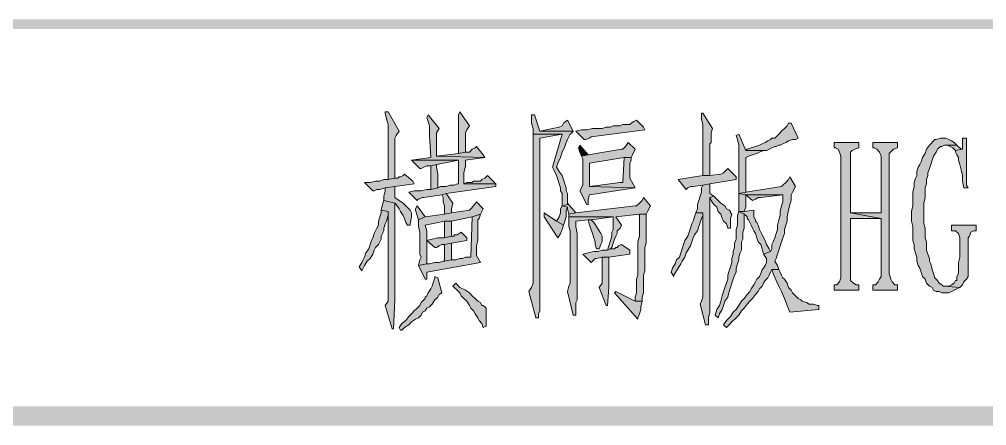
# Model space of a CAD drawing. Header units: millimetres. Extents: x 24 to 410, y 10 to 282.
# Drawn here: x 176.61 to 206.27, y 9.65 to 22.1 of the extents above; entities that cross this region are included whole.
import ezdxf

# ---------------------------------------------------------------- set-up
doc = ezdxf.new("R2010")
doc.units = ezdxf.units.MM

msp = doc.modelspace()

# ---------------------------------------------------------------- hatches: boundary and pattern name
h = msp.add_hatch(color=256)
h.dxf.hatch_style = 2
h.paths.add_polyline_path([(30.098965, 22.098), (30.098965, 21.801667), (410.082965, 22.098)])
h = msp.add_hatch(color=256)
h.dxf.hatch_style = 2
h.paths.add_polyline_path([(30.098965, 21.801667), (410.082965, 22.098), (410.082965, 21.801667)])
h = msp.add_hatch(color=256)
h.dxf.hatch_style = 2
h.paths.add_polyline_path([(187.917667, 19.261667), (187.833, 19.261667), (187.833, 19.219333), (187.875333, 19.05), (187.917667, 18.880667), (187.917667, 17.187333), (188.129333, 17.229667), (188.129333, 17.526), (188.129333, 17.610667), (188.129333, 18.457333), (188.171667, 18.542), (188.256333, 18.669)])
h = msp.add_hatch(color=256)
h.dxf.hatch_style = 2
h.paths.add_polyline_path([(189.145333, 19.177), (189.103, 19.092333), (189.145333, 18.965333), (189.187667, 18.838333), (189.187667, 18.542), (189.23, 17.864667), (188.637333, 17.78), (190.076667, 17.78), (190.076667, 17.060333), (190.034333, 17.060333), (189.949667, 17.018), (189.822667, 17.018), (189.695667, 16.975667), (189.526333, 16.975667), (189.441667, 16.933333), (189.23, 16.891), (189.103, 16.891), (188.933667, 16.848667), (188.722, 16.848667), (188.552667, 16.806333), (188.806667, 16.552333), (188.849, 16.594667), (188.976, 16.637), (189.018333, 16.637), (189.568667, 16.721667), (189.695667, 16.764), (191.219667, 16.975667), (191.219667, 17.060333), (190.246, 17.060333), (190.246, 17.399), (190.288333, 17.610667), (190.288333, 17.78), (190.881, 17.864667), (189.399333, 17.907), (189.399333, 18.626667), (189.484, 18.753667)])
h = msp.add_hatch(color=256)
h.dxf.hatch_style = 2
h.paths.add_polyline_path([(190.119, 19.261667), (190.076667, 19.177), (190.076667, 17.991667), (190.288333, 18.034), (190.288333, 18.626667), (190.330667, 18.711333), (190.415333, 18.838333)])
h = msp.add_hatch(color=256)
h.dxf.hatch_style = 2
h.paths.add_polyline_path([(192.405, 19.177), (192.320333, 19.177), (192.320333, 19.092333), (192.320333, 18.923), (192.362667, 18.753667), (192.362667, 18.584333), (193.251667, 18.584333), (192.955333, 17.568333), (192.997667, 17.483667), (193.082333, 17.314333), (193.124667, 17.187333), (193.167, 17.060333), (193.209333, 16.933333), (193.209333, 16.848667), (193.251667, 16.764), (193.251667, 16.383), (193.421, 16.425333), (193.421, 16.764), (193.378667, 16.848667), (193.378667, 16.933333), (193.336333, 17.060333), (193.294, 17.187333), (193.251667, 17.314333), (193.167, 17.441333), (193.082333, 17.568333), (193.124667, 17.695333), (193.209333, 17.864667), (193.251667, 18.034), (193.336333, 18.203333), (193.378667, 18.330333), (193.421, 18.415), (193.463333, 18.499667), (193.505667, 18.584333), (193.548, 18.626667), (193.590333, 18.669), (192.574333, 18.669)])
h = msp.add_hatch(color=256)
h.dxf.hatch_style = 2
h.paths.add_polyline_path([(193.421, 19.007667), (193.294, 18.923), (193.251667, 18.838333), (193.167, 18.796), (192.574333, 18.669), (193.590333, 18.669)])
h = msp.add_hatch(color=256)
h.dxf.hatch_style = 2
h.paths.add_polyline_path([(195.537667, 19.007667), (195.453, 18.965333), (195.368333, 18.923), (195.326, 18.880667), (195.114333, 18.880667), (195.029667, 18.838333), (194.818, 18.838333), (194.733333, 18.796), (194.606333, 18.796), (194.479333, 18.753667), (194.183, 18.753667), (194.013667, 18.711333), (193.844333, 18.711333), (193.675, 18.669), (193.929, 18.415), (193.971333, 18.415), (194.098333, 18.457333), (194.140667, 18.499667), (195.791667, 18.711333), (195.749333, 18.796)])
h = msp.add_hatch(color=256)
h.dxf.hatch_style = 2
h.paths.add_polyline_path([(197.569667, 19.219333), (197.527333, 19.219333), (197.527333, 19.05), (197.569667, 18.880667), (197.569667, 17.314333), (197.781333, 17.314333), (197.781333, 17.441333), (197.781333, 18.288), (197.823667, 18.330333), (197.823667, 18.626667), (197.866, 18.753667)])
h = msp.add_hatch(color=256)
h.dxf.hatch_style = 2
h.paths.add_polyline_path([(200.279, 18.923), (200.194333, 18.923), (200.152, 18.838333), (200.067333, 18.753667), (199.982667, 18.669), (199.898, 18.584333), (199.813333, 18.499667), (199.771, 18.457333), (199.686333, 18.457333), (199.644, 18.415), (199.559333, 18.372667), (199.474667, 18.330333), (199.39, 18.288), (199.305333, 18.245667), (199.178333, 18.203333), (199.051333, 18.161), (198.924333, 18.118667), (198.882, 18.076333), (199.517, 18.076333), (199.601667, 18.118667), (199.686333, 18.161), (199.771, 18.203333), (199.813333, 18.203333), (199.898, 18.245667), (199.940333, 18.245667), (200.025, 18.288), (200.109667, 18.330333), (200.194333, 18.372667), (200.321333, 18.415), (200.406, 18.415), (200.490667, 18.457333)])
h = msp.add_hatch(color=256)
h.dxf.hatch_style = 2
h.paths.add_polyline_path([(192.362667, 18.584333), (192.362667, 14.732), (192.362667, 14.605), (192.362667, 14.012333), (192.320333, 13.885333), (192.235667, 13.758333), (192.447333, 12.954), (192.532, 12.954), (192.532, 12.996333), (192.532, 13.081), (192.574333, 13.165667), (192.574333, 18.457333), (193.251667, 18.584333)])
h = msp.add_hatch(color=256)
h.dxf.hatch_style = 2
h.paths.add_polyline_path([(198.670333, 18.584333), (198.585667, 18.542), (198.628, 18.415), (198.670333, 18.245667), (198.670333, 16.764), (198.882, 16.806333), (198.882, 17.864667), (198.966667, 17.907), (199.093667, 17.949333), (199.220667, 17.991667), (199.305333, 18.034), (199.432333, 18.076333), (198.882, 18.076333)])
h = msp.add_hatch(color=256)
h.dxf.hatch_style = 2
h.paths.add_polyline_path([(204.935667, 18.457333), (204.851, 18.457333), (204.724, 18.415), (204.681667, 18.415), (204.639333, 18.372667), (204.554667, 18.288), (204.512333, 18.245667), (204.427667, 18.118667), (204.385333, 17.991667), (204.300667, 17.864667), (204.258333, 17.737667), (204.216, 17.653), (204.173667, 17.568333), (204.131333, 17.441333), (204.131333, 17.314333), (204.089, 17.229667), (204.046667, 17.102667), (204.046667, 16.975667), (204.004333, 16.806333), (204.004333, 16.383), (203.962, 16.213667), (203.962, 15.917333), (204.004333, 15.748), (204.004333, 15.324667), (204.046667, 15.197667), (204.046667, 15.070667), (204.089, 14.943667), (204.131333, 14.816667), (204.131333, 14.689667), (204.173667, 14.562667), (204.216, 14.478), (204.258333, 14.351), (204.300667, 14.224), (204.385333, 14.139333), (204.427667, 14.012333), (204.512333, 13.927667), (204.597, 13.885333), (204.639333, 13.800667), (204.724, 13.758333), (204.808667, 13.758333), (204.893333, 13.716), (205.105, 13.716), (205.189667, 13.758333), (205.274333, 13.800667), (205.359, 13.843), (205.443667, 13.885333), (204.978, 13.927667), (204.935667, 13.927667), (204.893333, 13.97), (204.808667, 14.012333), (204.766333, 14.097), (204.681667, 14.181667), (204.639333, 14.308667), (204.597, 14.435667), (204.554667, 14.605), (204.512333, 14.689667), (204.512333, 14.774333), (204.47, 14.901333), (204.427667, 15.028333), (204.427667, 15.282333), (204.385333, 15.409333), (204.385333, 15.705667), (204.343, 15.832667), (204.343, 16.467667), (204.385333, 16.637), (204.385333, 16.933333), (204.427667, 17.060333), (204.427667, 17.187333), (204.47, 17.314333), (204.47, 17.399), (204.512333, 17.526), (204.554667, 17.653), (204.597, 17.78), (204.639333, 17.907), (204.724, 18.034), (204.766333, 18.118667), (204.851, 18.203333), (204.893333, 18.203333), (204.978, 18.245667), (205.359, 18.245667), (205.274333, 18.330333), (205.189667, 18.372667), (205.105, 18.415), (205.020333, 18.457333)])
h = msp.add_hatch(color=256)
h.dxf.hatch_style = 2
h.paths.add_polyline_path([(205.655333, 18.457333), (205.528333, 18.457333), (205.528333, 18.372667), (205.528333, 18.118667), (205.316667, 18.076333), (205.316667, 18.034), (205.359, 17.949333), (205.401333, 17.864667), (205.401333, 17.78), (205.443667, 17.653), (205.486, 17.483667), (205.528333, 17.314333), (205.528333, 17.145), (205.570667, 16.933333), (205.697667, 16.933333), (205.655333, 17.018), (205.655333, 18.034), (205.655333, 18.203333)])
h = msp.add_hatch(color=256)
h.dxf.hatch_style = 2
h.paths.add_polyline_path([(190.627, 18.203333), (190.584667, 18.161), (190.5, 18.118667), (190.415333, 18.034), (190.288333, 18.034), (190.076667, 17.991667), (189.399333, 17.907), (190.881, 17.864667), (190.838667, 17.949333)])
h = msp.add_hatch(color=256)
h.dxf.hatch_style = 2
h.paths.add_polyline_path([(193.802, 18.245667), (193.759667, 18.161), (193.802, 18.034), (193.844333, 17.907), (194.056, 17.949333)])
h = msp.add_hatch(color=256)
h.dxf.hatch_style = 2
h.paths.add_polyline_path([(195.283667, 18.330333), (195.199, 18.203333), (195.114333, 18.118667), (195.072, 18.118667), (194.056, 17.949333), (193.844333, 17.907), (193.886667, 17.822333), (193.886667, 17.018), (193.802, 16.848667), (194.013667, 16.425333), (194.056, 16.425333), (194.056, 16.51), (194.056, 16.594667), (194.098333, 16.721667), (195.495333, 16.933333), (194.098333, 16.975667), (194.098333, 17.229667), (194.098333, 17.399), (194.098333, 17.695333), (195.156667, 17.864667), (195.368333, 17.864667), (195.410667, 17.949333), (195.495333, 18.118667)])
h = msp.add_hatch(color=256)
h.dxf.hatch_style = 2
h.paths.add_polyline_path([(202.353333, 18.330333), (201.591333, 18.330333), (201.591333, 18.161), (201.633667, 18.161), (201.718333, 18.118667), (201.760667, 18.034), (201.803, 17.907), (201.803, 14.181667), (201.760667, 14.054667), (201.676, 13.97), (201.591333, 13.97), (201.591333, 13.800667), (202.353333, 13.800667), (202.353333, 13.97), (202.268667, 13.97), (202.184, 14.012333), (202.099333, 14.097), (202.099333, 16.002), (203.030667, 16.002), (202.099333, 16.171333), (202.099333, 18.034), (202.141667, 18.076333), (202.226333, 18.118667), (202.353333, 18.161)])
h = msp.add_hatch(color=256)
h.dxf.hatch_style = 2
h.paths.add_polyline_path([(203.538667, 18.330333), (202.776667, 18.330333), (202.776667, 18.161), (202.819, 18.161), (202.903667, 18.118667), (202.988333, 18.034), (203.030667, 17.907), (203.030667, 16.171333), (202.099333, 16.171333), (203.030667, 16.002), (203.030667, 14.224), (202.988333, 14.139333), (202.946, 14.054667), (202.861333, 13.97), (202.776667, 13.97), (202.776667, 13.800667), (203.538667, 13.800667), (203.538667, 13.97), (203.454, 13.97), (203.369333, 14.054667), (203.327, 14.139333), (203.284667, 14.308667), (203.284667, 17.991667), (203.369333, 18.076333), (203.411667, 18.118667), (203.538667, 18.161)])
h = msp.add_hatch(color=256)
h.dxf.hatch_style = 2
h.paths.add_polyline_path([(205.359, 18.245667), (204.978, 18.245667), (205.062667, 18.245667), (205.147333, 18.203333), (205.232, 18.161), (205.316667, 18.076333), (205.528333, 18.118667), (205.486, 18.118667)])
h = msp.add_hatch(color=256)
h.dxf.hatch_style = 2
h.paths.add_polyline_path([(195.368333, 17.864667), (195.156667, 17.864667), (195.114333, 17.102667), (195.029667, 17.102667), (194.098333, 16.975667), (195.495333, 16.933333), (195.326, 17.229667), (195.326, 17.695333), (195.368333, 17.78)])
h = msp.add_hatch(color=256)
h.dxf.hatch_style = 2
h.paths.add_polyline_path([(188.637333, 17.78), (188.891333, 17.526), (188.933667, 17.526), (189.018333, 17.568333), (189.103, 17.610667), (189.23, 17.610667), (189.399333, 17.653), (190.076667, 17.78)])
h = msp.add_hatch(color=256)
h.dxf.hatch_style = 2
h.paths.add_polyline_path([(189.399333, 17.653), (189.23, 17.610667), (189.23, 16.891), (189.441667, 16.933333), (189.441667, 17.356667), (189.399333, 17.568333)])
h = msp.add_hatch(color=256)
h.dxf.hatch_style = 2
h.paths.add_polyline_path([(198.331667, 17.526), (198.289333, 17.483667), (198.204667, 17.399), (198.12, 17.356667), (197.781333, 17.314333), (197.569667, 17.314333), (196.807667, 17.187333), (197.061667, 16.891), (197.104, 16.933333), (197.188667, 16.975667), (197.273333, 16.975667), (197.569667, 17.018), (197.781333, 17.060333), (198.585667, 17.187333), (198.585667, 17.272)])
h = msp.add_hatch(color=256)
h.dxf.hatch_style = 2
h.paths.add_polyline_path([(188.425667, 17.356667), (188.383333, 17.314333), (188.298667, 17.272), (188.256333, 17.272), (188.214, 17.229667), (188.129333, 17.229667), (187.917667, 17.187333), (187.790667, 17.187333), (187.663667, 17.145), (187.536667, 17.145), (187.367333, 17.102667), (187.198, 17.102667), (187.452, 16.848667), (187.494333, 16.848667), (187.579, 16.891), (187.663667, 16.891), (187.833, 16.933333), (188.129333, 16.975667), (188.722, 17.060333), (188.679667, 17.145)])
h = msp.add_hatch(color=256)
h.dxf.hatch_style = 2
h.paths.add_polyline_path([(190.965667, 17.314333), (190.881, 17.229667), (190.796333, 17.187333), (190.754, 17.145), (190.542333, 17.145), (190.5, 17.102667), (190.330667, 17.102667), (190.246, 17.060333), (191.219667, 17.060333)])
h = msp.add_hatch(color=256)
h.dxf.hatch_style = 2
h.paths.add_polyline_path([(200.236667, 17.272), (200.194333, 17.187333), (200.109667, 17.102667), (200.025, 17.018), (199.982667, 16.975667), (198.882, 16.806333), (198.670333, 16.764), (198.882, 16.721667), (200.025, 16.721667), (200.025, 16.679333), (200.025, 16.51), (199.982667, 16.383), (199.940333, 16.213667), (199.940333, 16.086667), (199.898, 15.959667), (199.855667, 15.790333), (199.855667, 15.663333), (199.813333, 15.536333), (199.771, 15.409333), (199.728667, 15.282333), (199.686333, 15.197667), (199.686333, 15.070667), (199.644, 14.986), (199.432333, 14.901333), (199.517, 14.774333), (199.517, 14.732), (199.517, 14.647333), (199.474667, 14.562667), (199.432333, 14.478), (199.39, 14.435667), (199.347667, 14.308667), (199.305333, 14.224), (199.220667, 14.139333), (199.178333, 14.054667), (199.136, 13.97), (199.051333, 13.843), (199.009, 13.758333), (198.924333, 13.673667), (198.839667, 13.546667), (198.755, 13.462), (198.670333, 13.335), (198.585667, 13.208), (198.501, 13.123333), (198.416333, 12.996333), (198.289333, 12.869333), (198.204667, 12.742333), (198.289333, 12.657667), (198.374, 12.742333), (198.458667, 12.827), (198.585667, 12.954), (198.670333, 13.038667), (198.755, 13.165667), (198.839667, 13.250333), (198.924333, 13.377333), (199.009, 13.462), (199.093667, 13.546667), (199.178333, 13.673667), (199.263, 13.758333), (199.305333, 13.843), (199.39, 13.927667), (199.432333, 14.012333), (199.474667, 14.097), (199.559333, 14.181667), (199.601667, 14.266333), (199.644, 14.351), (199.686333, 14.435667), (199.898, 14.435667), (199.855667, 14.562667), (199.771, 14.689667), (199.813333, 14.774333), (199.855667, 14.901333), (199.898, 15.028333), (199.940333, 15.155333), (199.982667, 15.282333), (200.025, 15.409333), (200.067333, 15.536333), (200.067333, 15.663333), (200.109667, 15.790333), (200.152, 15.917333), (200.152, 16.044333), (200.194333, 16.256), (200.236667, 16.425333), (200.279, 16.552333), (200.279, 16.721667), (200.321333, 16.806333), (200.406, 16.975667)])
h = msp.add_hatch(color=256)
h.dxf.hatch_style = 2
h.paths.add_polyline_path([(188.129333, 16.975667), (187.833, 16.933333), (187.833, 16.848667), (187.790667, 16.679333), (187.790667, 16.552333), (188.129333, 16.467667), (188.171667, 16.425333), (188.256333, 16.298333), (188.298667, 16.213667), (188.383333, 16.086667), (188.425667, 16.002), (188.468, 15.875), (188.510333, 15.790333), (188.595, 15.790333), (188.595, 15.832667), (188.637333, 16.044333), (188.637333, 16.171333), (188.595, 16.256), (188.552667, 16.298333), (188.468, 16.383), (188.383333, 16.467667), (188.256333, 16.552333), (188.129333, 16.637), (188.129333, 16.679333), (188.129333, 16.848667)])
h = msp.add_hatch(color=256)
h.dxf.hatch_style = 2
h.paths.add_polyline_path([(197.781333, 17.060333), (197.569667, 17.018), (197.527333, 16.933333), (197.527333, 16.806333), (197.485, 16.679333), (197.442667, 16.552333), (197.400333, 16.425333), (197.400333, 16.298333), (197.358, 16.171333), (197.569667, 16.171333), (197.569667, 16.044333), (197.569667, 13.589), (197.527333, 13.462), (197.485, 13.377333), (197.654333, 12.742333), (197.739, 12.742333), (197.739, 12.784667), (197.739, 12.954), (197.781333, 13.123333), (197.781333, 16.637), (197.908333, 16.679333), (197.781333, 16.764)])
h = msp.add_hatch(color=256)
h.dxf.hatch_style = 2
h.paths.add_polyline_path([(189.695667, 16.764), (189.568667, 16.721667), (189.611, 16.637), (189.611, 16.51), (189.653333, 16.383), (189.653333, 16.129), (189.865, 16.171333), (189.865, 16.298333), (189.907333, 16.467667)])
h = msp.add_hatch(color=256)
h.dxf.hatch_style = 2
h.paths.add_polyline_path([(195.749333, 16.637), (195.707, 16.552333), (195.622333, 16.467667), (195.537667, 16.383), (195.495333, 16.383), (193.675, 16.171333), (193.463333, 16.129), (193.463333, 16.044333), (194.818, 16.044333), (194.818, 15.663333), (194.775667, 15.578667), (194.775667, 15.451667), (194.733333, 15.324667), (194.691, 15.155333), (194.648667, 15.028333), (194.733333, 15.070667), (194.775667, 15.113), (194.818, 15.24), (194.860333, 15.367), (194.902667, 15.451667), (194.945, 15.536333), (194.945, 15.621), (195.029667, 15.705667), (195.072, 15.790333), (194.902667, 16.044333), (195.622333, 16.129), (195.834, 16.129), (195.876333, 16.213667), (195.961, 16.383)])
h = msp.add_hatch(color=256)
h.dxf.hatch_style = 2
h.paths.add_polyline_path([(197.908333, 16.679333), (197.781333, 16.637), (197.823667, 16.552333), (197.908333, 16.425333), (197.993, 16.340667), (198.035333, 16.213667), (198.12, 16.129), (198.162333, 16.002), (198.204667, 15.917333), (198.289333, 15.832667), (198.331667, 15.705667), (198.416333, 15.705667), (198.416333, 15.832667), (198.416333, 16.002), (198.458667, 16.129), (198.416333, 16.171333), (198.416333, 16.213667), (198.374, 16.256), (198.289333, 16.298333), (198.247, 16.383), (198.12, 16.467667), (198.035333, 16.552333)])
h = msp.add_hatch(color=256)
h.dxf.hatch_style = 2
h.paths.add_polyline_path([(198.670333, 16.764), (198.670333, 16.213667), (198.839667, 16.213667), (198.882, 16.340667), (198.882, 16.721667)])
h = msp.add_hatch(color=256)
h.dxf.hatch_style = 2
h.paths.add_polyline_path([(198.882, 16.721667), (199.093667, 16.552333), (199.178333, 16.594667), (199.263, 16.637), (199.347667, 16.637), (200.025, 16.721667)])
h = msp.add_hatch(color=256)
h.dxf.hatch_style = 2
h.paths.add_polyline_path([(187.790667, 16.552333), (187.748333, 16.425333), (187.706, 16.256), (187.917667, 16.213667), (187.917667, 13.462), (187.833, 13.335), (188.044667, 12.615333), (188.087, 12.615333), (188.129333, 13.504333), (188.129333, 16.467667)])
h = msp.add_hatch(color=256)
h.dxf.hatch_style = 2
h.paths.add_polyline_path([(188.806667, 16.383), (188.764333, 16.298333), (188.764333, 16.256), (188.806667, 16.086667), (188.849, 15.959667), (189.060667, 16.044333)])
h = msp.add_hatch(color=256)
h.dxf.hatch_style = 2
h.paths.add_polyline_path([(190.627, 16.51), (190.542333, 16.383), (190.457667, 16.298333), (190.415333, 16.256), (189.865, 16.171333), (189.653333, 16.129), (189.060667, 16.044333), (188.849, 15.959667), (188.849, 15.748), (188.891333, 15.578667), (188.891333, 14.901333), (188.933667, 14.816667), (188.891333, 14.732), (188.849, 14.562667), (189.103, 14.605), (189.103, 15.070667), (189.103, 15.24), (189.103, 15.621), (189.060667, 15.790333), (189.653333, 15.917333), (189.865, 15.917333), (190.5, 16.044333), (190.754, 16.129), (190.838667, 16.298333)])
h = msp.add_hatch(color=256)
h.dxf.hatch_style = 2
h.paths.add_polyline_path([(193.251667, 16.383), (193.209333, 16.298333), (193.209333, 16.171333), (193.167, 16.044333), (193.082333, 15.917333), (193.294, 15.790333), (193.336333, 15.917333), (193.378667, 16.044333), (193.378667, 16.256), (193.421, 16.340667)])
h = msp.add_hatch(color=256)
h.dxf.hatch_style = 2
h.paths.add_polyline_path([(193.421, 16.467667), (193.421, 16.425333), (193.251667, 16.383), (193.421, 16.340667), (193.421, 16.298333), (193.463333, 16.129), (193.675, 16.171333)])
h = msp.add_hatch(color=256)
h.dxf.hatch_style = 2
h.paths.add_polyline_path([(187.706, 16.256), (187.706, 16.171333), (187.663667, 16.044333), (187.621333, 15.917333), (187.621333, 15.790333), (187.579, 15.705667), (187.536667, 15.621), (187.494333, 15.536333), (187.452, 15.409333), (187.409667, 15.324667), (187.367333, 15.197667), (187.325, 15.070667), (187.240333, 14.943667), (187.198, 14.816667), (187.113333, 14.647333), (187.028667, 14.520333), (187.113333, 14.393333), (187.198, 14.562667), (187.282667, 14.689667), (187.367333, 14.774333), (187.452, 14.901333), (187.494333, 15.028333), (187.536667, 15.113), (187.621333, 15.197667), (187.663667, 15.282333), (187.706, 15.367), (187.706, 15.451667), (187.748333, 15.536333), (187.790667, 15.621), (187.790667, 15.705667), (187.833, 15.832667), (187.875333, 15.917333), (187.917667, 16.086667), (187.917667, 16.213667)])
h = msp.add_hatch(color=256)
h.dxf.hatch_style = 2
h.paths.add_polyline_path([(190.754, 16.129), (190.5, 16.044333), (190.457667, 14.816667), (190.288333, 14.816667), (190.203667, 14.774333), (190.119, 14.774333), (189.992, 14.732), (189.865, 14.732), (189.653333, 14.689667), (189.611, 14.689667), (189.484, 14.647333), (189.357, 14.647333), (189.187667, 14.605), (189.103, 14.605), (188.849, 14.562667), (189.060667, 14.139333), (189.103, 14.139333), (189.103, 14.181667), (189.103, 14.351), (190.754, 14.647333), (190.627, 14.859), (190.627, 14.943667), (190.627, 15.155333), (190.669333, 15.324667), (190.669333, 15.959667), (190.711667, 16.002)])
h = msp.add_hatch(color=256)
h.dxf.hatch_style = 2
h.paths.add_polyline_path([(192.701333, 16.171333), (192.701333, 16.044333), (193.124667, 15.409333), (193.209333, 15.536333), (193.251667, 15.663333), (193.294, 15.790333), (193.082333, 15.917333)])
h = msp.add_hatch(color=256)
h.dxf.hatch_style = 2
h.paths.add_polyline_path([(193.463333, 16.044333), (193.463333, 15.748), (193.505667, 15.621), (193.505667, 14.012333), (193.463333, 13.927667), (193.421, 13.758333), (193.590333, 13.038667), (193.675, 13.038667), (193.675, 13.081), (193.675, 13.419667), (193.717333, 13.504333), (193.717333, 15.536333), (193.675, 15.748), (193.675, 15.917333), (194.056, 15.959667), (194.140667, 15.959667), (194.818, 16.044333)])
h = msp.add_hatch(color=256)
h.dxf.hatch_style = 2
h.paths.add_polyline_path([(195.834, 16.129), (195.622333, 16.129), (195.622333, 15.959667), (195.622333, 15.451667), (195.58, 15.282333), (195.58, 14.266333), (195.537667, 14.139333), (195.537667, 13.716), (195.495333, 13.589), (195.495333, 13.462), (195.707, 13.462), (195.707, 13.589), (195.749333, 13.716), (195.749333, 13.885333), (195.749333, 14.012333), (195.749333, 14.266333), (195.791667, 14.393333), (195.791667, 15.113), (195.834, 15.24)])
h = msp.add_hatch(color=256)
h.dxf.hatch_style = 2
h.paths.add_polyline_path([(197.358, 16.171333), (197.315667, 16.044333), (197.273333, 15.917333), (197.231, 15.832667), (197.188667, 15.705667), (197.146333, 15.578667), (197.104, 15.451667), (197.019333, 15.324667), (196.977, 15.197667), (196.934667, 15.070667), (196.892333, 14.943667), (196.85, 14.816667), (196.765333, 14.732), (196.723, 14.605), (196.638333, 14.478), (196.596, 14.351), (196.680667, 14.224), (196.680667, 14.266333), (196.765333, 14.393333), (196.807667, 14.478), (196.892333, 14.605), (196.934667, 14.689667), (197.019333, 14.816667), (197.061667, 14.943667), (197.104, 15.028333), (197.188667, 15.155333), (197.231, 15.282333), (197.273333, 15.409333), (197.315667, 15.494), (197.400333, 15.621), (197.442667, 15.748), (197.485, 15.875), (197.527333, 16.002), (197.569667, 16.086667), (197.569667, 16.171333)])
h = msp.add_hatch(color=256)
h.dxf.hatch_style = 2
h.paths.add_polyline_path([(198.670333, 16.213667), (198.628, 16.086667), (198.628, 15.790333), (198.585667, 15.663333), (198.585667, 15.367), (198.543333, 15.24), (198.543333, 15.113), (198.501, 14.986), (198.501, 14.901333), (198.458667, 14.774333), (198.458667, 14.647333), (198.416333, 14.520333), (198.374, 14.393333), (198.331667, 14.266333), (198.331667, 14.139333), (198.289333, 14.012333), (198.247, 13.885333), (198.204667, 13.758333), (198.162333, 13.631333), (198.12, 13.462), (198.077667, 13.335), (197.993, 13.208), (197.950667, 13.038667), (198.035333, 12.954), (198.077667, 13.081), (198.162333, 13.208), (198.204667, 13.335), (198.247, 13.462), (198.331667, 13.589), (198.374, 13.758333), (198.416333, 13.885333), (198.458667, 14.012333), (198.501, 14.139333), (198.543333, 14.266333), (198.585667, 14.351), (198.585667, 14.478), (198.628, 14.605), (198.670333, 14.732), (198.670333, 14.816667), (198.712667, 14.943667), (198.755, 15.028333), (198.755, 15.282333), (198.797333, 15.367), (198.797333, 15.578667), (198.839667, 15.705667), (198.839667, 16.129)])
h = msp.add_hatch(color=256)
h.dxf.hatch_style = 2
h.paths.add_polyline_path([(199.136, 16.256), (198.839667, 16.213667), (198.670333, 16.213667), (198.839667, 16.129), (198.882, 16.086667), (198.924333, 16.044333), (198.924333, 16.002), (198.966667, 15.959667), (199.009, 15.875), (199.051333, 15.790333), (199.093667, 15.705667), (199.136, 15.621), (199.178333, 15.536333), (199.220667, 15.409333), (199.263, 15.282333), (199.347667, 15.197667), (199.39, 15.070667), (199.432333, 14.901333), (199.644, 14.986), (199.601667, 15.070667), (199.517, 15.197667), (199.474667, 15.324667), (199.39, 15.494), (199.305333, 15.663333), (199.263, 15.790333), (199.220667, 15.875), (199.178333, 15.917333), (199.178333, 15.959667), (199.136, 16.044333)])
h = msp.add_hatch(color=256)
h.dxf.hatch_style = 2
h.paths.add_polyline_path([(189.865, 15.917333), (189.653333, 15.917333), (189.653333, 15.409333), (189.865, 15.451667)])
h = msp.add_hatch(color=256)
h.dxf.hatch_style = 2
h.paths.add_polyline_path([(194.140667, 15.959667), (194.056, 15.959667), (194.098333, 15.790333), (194.140667, 15.663333), (194.183, 15.536333), (194.225333, 15.409333), (194.267667, 15.282333), (194.267667, 15.197667), (194.31, 15.070667), (194.394667, 15.070667), (194.437, 15.197667), (194.479333, 15.282333), (194.479333, 15.451667), (194.437, 15.536333), (194.394667, 15.621), (194.31, 15.748), (194.225333, 15.875)])
h = msp.add_hatch(color=256)
h.dxf.hatch_style = 2
h.paths.add_polyline_path([(205.951667, 15.790333), (205.189667, 15.790333), (205.189667, 15.621), (205.316667, 15.621), (205.401333, 15.536333), (205.443667, 15.409333), (205.443667, 14.816667), (205.401333, 14.647333), (205.401333, 14.308667), (205.359, 14.224), (205.359, 14.097), (205.316667, 14.097), (205.274333, 14.012333), (205.189667, 13.97), (205.105, 13.927667), (204.978, 13.927667), (205.443667, 13.885333), (205.528333, 13.97), (205.570667, 14.054667), (205.655333, 14.139333), (205.697667, 14.224), (205.697667, 15.409333), (205.74, 15.451667), (205.782333, 15.578667), (205.867, 15.621), (205.951667, 15.621)])
h = msp.add_hatch(color=256)
h.dxf.hatch_style = 2
h.paths.add_polyline_path([(190.161333, 15.578667), (190.034333, 15.494), (189.949667, 15.494), (189.949667, 15.451667), (189.865, 15.451667), (189.653333, 15.409333), (189.441667, 15.409333), (189.272333, 15.367), (189.103, 15.324667), (189.357, 15.113), (189.399333, 15.113), (189.484, 15.155333), (189.568667, 15.197667), (189.653333, 15.197667), (189.865, 15.24), (190.330667, 15.324667), (190.330667, 15.409333)])
h = msp.add_hatch(color=256)
h.dxf.hatch_style = 2
h.paths.add_polyline_path([(189.865, 15.24), (189.653333, 15.197667), (189.653333, 14.689667), (189.865, 14.732)])
h = msp.add_hatch(color=256)
h.dxf.hatch_style = 2
h.paths.add_polyline_path([(195.072, 15.197667), (194.987333, 15.155333), (194.945, 15.113), (194.902667, 15.113), (194.860333, 15.070667), (194.733333, 15.070667), (194.648667, 15.028333), (194.479333, 15.028333), (194.352333, 14.986), (194.225333, 14.986), (194.056, 14.943667), (193.886667, 14.901333), (194.140667, 14.647333), (194.183, 14.689667), (194.267667, 14.774333), (194.31, 14.774333), (194.479333, 14.816667), (194.691, 14.816667), (195.326, 14.901333), (195.326, 15.028333)])
h = msp.add_hatch(color=256)
h.dxf.hatch_style = 2
h.paths.add_polyline_path([(194.691, 14.816667), (194.479333, 14.816667), (194.479333, 14.689667), (194.479333, 14.012333), (194.394667, 13.885333), (194.606333, 13.335), (194.648667, 13.335), (194.691, 13.885333)])
h = msp.add_hatch(color=256)
h.dxf.hatch_style = 2
h.paths.add_polyline_path([(199.898, 14.435667), (199.686333, 14.435667), (199.728667, 14.308667), (199.813333, 14.097), (199.898, 13.927667), (199.982667, 13.758333), (200.067333, 13.546667), (200.152, 13.335), (200.236667, 13.123333), (201.125667, 13.208), (201.125667, 13.335), (201.083333, 13.335), (200.956333, 13.377333), (200.829333, 13.377333), (200.744667, 13.419667), (200.617667, 13.462), (200.575333, 13.504333), (200.490667, 13.546667), (200.448333, 13.589), (200.406, 13.631333), (200.321333, 13.716), (200.279, 13.800667), (200.194333, 13.885333), (200.152, 14.012333), (200.067333, 14.139333), (200.025, 14.181667), (199.982667, 14.266333), (199.940333, 14.351)])
h = msp.add_hatch(color=256)
h.dxf.hatch_style = 2
h.paths.add_polyline_path([(189.357, 14.224), (189.357, 14.181667), (189.314667, 14.054667), (189.272333, 13.927667), (189.23, 13.843), (189.145333, 13.716), (189.103, 13.631333), (189.060667, 13.589), (189.060667, 13.546667), (188.976, 13.462), (188.933667, 13.419667), (188.891333, 13.335), (188.806667, 13.250333), (188.722, 13.165667), (188.637333, 13.081), (188.552667, 12.996333), (188.468, 12.869333), (188.341, 12.784667), (188.256333, 12.657667), (188.298667, 12.573), (188.341, 12.573), (188.425667, 12.657667), (188.552667, 12.742333), (188.637333, 12.827), (188.764333, 12.911667), (188.849, 12.954), (188.933667, 13.038667), (188.976, 13.123333), (189.060667, 13.165667), (189.103, 13.250333), (189.187667, 13.292667), (189.23, 13.335), (189.272333, 13.377333), (189.357, 13.504333), (189.441667, 13.589), (189.484, 13.673667), (189.568667, 13.716), (189.441667, 14.181667)])
h = msp.add_hatch(color=256)
h.dxf.hatch_style = 2
h.paths.add_polyline_path([(189.992, 14.012333), (189.907333, 13.927667), (189.949667, 13.885333), (190.034333, 13.800667), (190.119, 13.716), (190.161333, 13.631333), (190.246, 13.546667), (190.330667, 13.462), (190.415333, 13.335), (190.457667, 13.250333), (190.542333, 13.165667), (190.584667, 13.081), (190.669333, 12.954), (190.711667, 12.869333), (190.796333, 12.784667), (190.838667, 12.657667), (190.923333, 12.7), (190.923333, 13.250333), (190.881, 13.292667), (190.838667, 13.335), (190.796333, 13.335), (190.754, 13.419667), (190.669333, 13.462), (190.584667, 13.546667), (190.5, 13.631333), (190.415333, 13.716), (190.288333, 13.800667), (190.119, 13.885333)])
h = msp.add_hatch(color=256)
h.dxf.hatch_style = 2
h.paths.add_polyline_path([(194.902667, 13.758333), (194.860333, 13.716), (195.58, 12.911667), (195.58, 12.954), (195.622333, 13.081), (195.664667, 13.208), (195.664667, 13.292667), (195.707, 13.462), (195.495333, 13.462)])
h = msp.add_hatch(color=256)
h.dxf.hatch_style = 2
h.paths.add_polyline_path([(30.395333, 10.244667), (29.802667, 9.652), (409.786667, 10.244667)])
h = msp.add_hatch(color=256)
h.dxf.hatch_style = 2
h.paths.add_polyline_path([(29.802667, 9.652), (409.786667, 10.244667), (410.379333, 9.652)])

# ---------------------------------------------------------------- linework, layer by layer
at = {"lineweight": 0}
for points in [[(187.917667, 19.261667), (187.833, 19.261667), (187.833, 19.219333), (187.875333, 19.05), (187.917667, 18.880667), (187.917667, 17.187333), (188.129333, 17.229667), (188.129333, 17.526), (188.129333, 17.610667), (188.129333, 18.457333), (188.171667, 18.542), (188.256333, 18.669)], [(189.145333, 19.177), (189.103, 19.092333), (189.145333, 18.965333), (189.187667, 18.838333), (189.187667, 18.542), (189.23, 17.864667), (188.637333, 17.78), (190.076667, 17.78), (190.076667, 17.060333), (190.034333, 17.060333), (189.949667, 17.018), (189.822667, 17.018), (189.695667, 16.975667), (189.526333, 16.975667), (189.441667, 16.933333), (189.23, 16.891), (189.103, 16.891), (188.933667, 16.848667), (188.722, 16.848667), (188.552667, 16.806333), (188.806667, 16.552333), (188.849, 16.594667), (188.976, 16.637), (189.018333, 16.637), (189.568667, 16.721667), (189.695667, 16.764), (191.219667, 16.975667), (191.219667, 17.060333), (190.246, 17.060333), (190.246, 17.399), (190.288333, 17.610667), (190.288333, 17.78), (190.881, 17.864667), (189.399333, 17.907), (189.399333, 18.626667), (189.484, 18.753667)], [(190.119, 19.261667), (190.076667, 19.177), (190.076667, 17.991667), (190.288333, 18.034), (190.288333, 18.626667), (190.330667, 18.711333), (190.415333, 18.838333)], [(192.405, 19.177), (192.320333, 19.177), (192.320333, 19.092333), (192.320333, 18.923), (192.362667, 18.753667), (192.362667, 18.584333), (193.251667, 18.584333), (192.955333, 17.568333), (192.997667, 17.483667), (193.082333, 17.314333), (193.124667, 17.187333), (193.167, 17.060333), (193.209333, 16.933333), (193.209333, 16.848667), (193.251667, 16.764), (193.251667, 16.383), (193.421, 16.425333), (193.421, 16.764), (193.378667, 16.848667), (193.378667, 16.933333), (193.336333, 17.060333), (193.294, 17.187333), (193.251667, 17.314333), (193.167, 17.441333), (193.082333, 17.568333), (193.124667, 17.695333), (193.209333, 17.864667), (193.251667, 18.034), (193.336333, 18.203333), (193.378667, 18.330333), (193.421, 18.415), (193.463333, 18.499667), (193.505667, 18.584333), (193.548, 18.626667), (193.590333, 18.669), (192.574333, 18.669)], [(193.421, 19.007667), (193.294, 18.923), (193.251667, 18.838333), (193.167, 18.796), (192.574333, 18.669), (193.590333, 18.669)], [(195.537667, 19.007667), (195.453, 18.965333), (195.368333, 18.923), (195.326, 18.880667), (195.114333, 18.880667), (195.029667, 18.838333), (194.818, 18.838333), (194.733333, 18.796), (194.606333, 18.796), (194.479333, 18.753667), (194.183, 18.753667), (194.013667, 18.711333), (193.844333, 18.711333), (193.675, 18.669), (193.929, 18.415), (193.971333, 18.415), (194.098333, 18.457333), (194.140667, 18.499667), (195.791667, 18.711333), (195.749333, 18.796)], [(197.569667, 19.219333), (197.527333, 19.219333), (197.527333, 19.05), (197.569667, 18.880667), (197.569667, 17.314333), (197.781333, 17.314333), (197.781333, 17.441333), (197.781333, 18.288), (197.823667, 18.330333), (197.823667, 18.626667), (197.866, 18.753667)], [(200.279, 18.923), (200.194333, 18.923), (200.152, 18.838333), (200.067333, 18.753667), (199.982667, 18.669), (199.898, 18.584333), (199.813333, 18.499667), (199.771, 18.457333), (199.686333, 18.457333), (199.644, 18.415), (199.559333, 18.372667), (199.474667, 18.330333), (199.39, 18.288), (199.305333, 18.245667), (199.178333, 18.203333), (199.051333, 18.161), (198.924333, 18.118667), (198.882, 18.076333), (199.517, 18.076333), (199.601667, 18.118667), (199.686333, 18.161), (199.771, 18.203333), (199.813333, 18.203333), (199.898, 18.245667), (199.940333, 18.245667), (200.025, 18.288), (200.109667, 18.330333), (200.194333, 18.372667), (200.321333, 18.415), (200.406, 18.415), (200.490667, 18.457333)], [(192.362667, 18.584333), (192.362667, 14.732), (192.362667, 14.605), (192.362667, 14.012333), (192.320333, 13.885333), (192.235667, 13.758333), (192.447333, 12.954), (192.532, 12.954), (192.532, 12.996333), (192.532, 13.081), (192.574333, 13.165667), (192.574333, 18.457333), (193.251667, 18.584333)], [(198.670333, 18.584333), (198.585667, 18.542), (198.628, 18.415), (198.670333, 18.245667), (198.670333, 16.764), (198.882, 16.806333), (198.882, 17.864667), (198.966667, 17.907), (199.093667, 17.949333), (199.220667, 17.991667), (199.305333, 18.034), (199.432333, 18.076333), (198.882, 18.076333)], [(204.935667, 18.457333), (204.851, 18.457333), (204.724, 18.415), (204.681667, 18.415), (204.639333, 18.372667), (204.554667, 18.288), (204.512333, 18.245667), (204.427667, 18.118667), (204.385333, 17.991667), (204.300667, 17.864667), (204.258333, 17.737667), (204.216, 17.653), (204.173667, 17.568333), (204.131333, 17.441333), (204.131333, 17.314333), (204.089, 17.229667), (204.046667, 17.102667), (204.046667, 16.975667), (204.004333, 16.806333), (204.004333, 16.383), (203.962, 16.213667), (203.962, 15.917333), (204.004333, 15.748), (204.004333, 15.324667), (204.046667, 15.197667), (204.046667, 15.070667), (204.089, 14.943667), (204.131333, 14.816667), (204.131333, 14.689667), (204.173667, 14.562667), (204.216, 14.478), (204.258333, 14.351), (204.300667, 14.224), (204.385333, 14.139333), (204.427667, 14.012333), (204.512333, 13.927667), (204.597, 13.885333), (204.639333, 13.800667), (204.724, 13.758333), (204.808667, 13.758333), (204.893333, 13.716), (205.105, 13.716), (205.189667, 13.758333), (205.274333, 13.800667), (205.359, 13.843), (205.443667, 13.885333), (204.978, 13.927667), (204.935667, 13.927667), (204.893333, 13.97), (204.808667, 14.012333), (204.766333, 14.097), (204.681667, 14.181667), (204.639333, 14.308667), (204.597, 14.435667), (204.554667, 14.605), (204.512333, 14.689667), (204.512333, 14.774333), (204.47, 14.901333), (204.427667, 15.028333), (204.427667, 15.282333), (204.385333, 15.409333), (204.385333, 15.705667), (204.343, 15.832667), (204.343, 16.467667), (204.385333, 16.637), (204.385333, 16.933333), (204.427667, 17.060333), (204.427667, 17.187333), (204.47, 17.314333), (204.47, 17.399), (204.512333, 17.526), (204.554667, 17.653), (204.597, 17.78), (204.639333, 17.907), (204.724, 18.034), (204.766333, 18.118667), (204.851, 18.203333), (204.893333, 18.203333), (204.978, 18.245667), (205.359, 18.245667), (205.274333, 18.330333), (205.189667, 18.372667), (205.105, 18.415), (205.020333, 18.457333)], [(205.655333, 18.457333), (205.528333, 18.457333), (205.528333, 18.372667), (205.528333, 18.118667), (205.316667, 18.076333), (205.316667, 18.034), (205.359, 17.949333), (205.401333, 17.864667), (205.401333, 17.78), (205.443667, 17.653), (205.486, 17.483667), (205.528333, 17.314333), (205.528333, 17.145), (205.570667, 16.933333), (205.697667, 16.933333), (205.655333, 17.018), (205.655333, 18.034), (205.655333, 18.203333)], [(190.627, 18.203333), (190.584667, 18.161), (190.5, 18.118667), (190.415333, 18.034), (190.288333, 18.034), (190.076667, 17.991667), (189.399333, 17.907), (190.881, 17.864667), (190.838667, 17.949333)], [(193.802, 18.245667), (193.759667, 18.161), (193.802, 18.034), (193.844333, 17.907), (194.056, 17.949333)], [(195.283667, 18.330333), (195.199, 18.203333), (195.114333, 18.118667), (195.072, 18.118667), (194.056, 17.949333), (193.844333, 17.907), (193.886667, 17.822333), (193.886667, 17.018), (193.802, 16.848667), (194.013667, 16.425333), (194.056, 16.425333), (194.056, 16.51), (194.056, 16.594667), (194.098333, 16.721667), (195.495333, 16.933333), (194.098333, 16.975667), (194.098333, 17.229667), (194.098333, 17.399), (194.098333, 17.695333), (195.156667, 17.864667), (195.368333, 17.864667), (195.410667, 17.949333), (195.495333, 18.118667)], [(202.353333, 18.330333), (201.591333, 18.330333), (201.591333, 18.161), (201.633667, 18.161), (201.718333, 18.118667), (201.760667, 18.034), (201.803, 17.907), (201.803, 14.181667), (201.760667, 14.054667), (201.676, 13.97), (201.591333, 13.97), (201.591333, 13.800667), (202.353333, 13.800667), (202.353333, 13.97), (202.268667, 13.97), (202.184, 14.012333), (202.099333, 14.097), (202.099333, 16.002), (203.030667, 16.002), (202.099333, 16.171333), (202.099333, 18.034), (202.141667, 18.076333), (202.226333, 18.118667), (202.353333, 18.161)], [(203.538667, 18.330333), (202.776667, 18.330333), (202.776667, 18.161), (202.819, 18.161), (202.903667, 18.118667), (202.988333, 18.034), (203.030667, 17.907), (203.030667, 16.171333), (202.099333, 16.171333), (203.030667, 16.002), (203.030667, 14.224), (202.988333, 14.139333), (202.946, 14.054667), (202.861333, 13.97), (202.776667, 13.97), (202.776667, 13.800667), (203.538667, 13.800667), (203.538667, 13.97), (203.454, 13.97), (203.369333, 14.054667), (203.327, 14.139333), (203.284667, 14.308667), (203.284667, 17.991667), (203.369333, 18.076333), (203.411667, 18.118667), (203.538667, 18.161)], [(205.359, 18.245667), (204.978, 18.245667), (205.062667, 18.245667), (205.147333, 18.203333), (205.232, 18.161), (205.316667, 18.076333), (205.528333, 18.118667), (205.486, 18.118667)], [(195.368333, 17.864667), (195.156667, 17.864667), (195.114333, 17.102667), (195.029667, 17.102667), (194.098333, 16.975667), (195.495333, 16.933333), (195.326, 17.229667), (195.326, 17.695333), (195.368333, 17.78)], [(188.637333, 17.78), (188.891333, 17.526), (188.933667, 17.526), (189.018333, 17.568333), (189.103, 17.610667), (189.23, 17.610667), (189.399333, 17.653), (190.076667, 17.78)], [(189.399333, 17.653), (189.23, 17.610667), (189.23, 16.891), (189.441667, 16.933333), (189.441667, 17.356667), (189.399333, 17.568333)], [(198.331667, 17.526), (198.289333, 17.483667), (198.204667, 17.399), (198.12, 17.356667), (197.781333, 17.314333), (197.569667, 17.314333), (196.807667, 17.187333), (197.061667, 16.891), (197.104, 16.933333), (197.188667, 16.975667), (197.273333, 16.975667), (197.569667, 17.018), (197.781333, 17.060333), (198.585667, 17.187333), (198.585667, 17.272)], [(188.425667, 17.356667), (188.383333, 17.314333), (188.298667, 17.272), (188.256333, 17.272), (188.214, 17.229667), (188.129333, 17.229667), (187.917667, 17.187333), (187.790667, 17.187333), (187.663667, 17.145), (187.536667, 17.145), (187.367333, 17.102667), (187.198, 17.102667), (187.452, 16.848667), (187.494333, 16.848667), (187.579, 16.891), (187.663667, 16.891), (187.833, 16.933333), (188.129333, 16.975667), (188.722, 17.060333), (188.679667, 17.145)], [(190.965667, 17.314333), (190.881, 17.229667), (190.796333, 17.187333), (190.754, 17.145), (190.542333, 17.145), (190.5, 17.102667), (190.330667, 17.102667), (190.246, 17.060333), (191.219667, 17.060333)], [(200.236667, 17.272), (200.194333, 17.187333), (200.109667, 17.102667), (200.025, 17.018), (199.982667, 16.975667), (198.882, 16.806333), (198.670333, 16.764), (198.882, 16.721667), (200.025, 16.721667), (200.025, 16.679333), (200.025, 16.51), (199.982667, 16.383), (199.940333, 16.213667), (199.940333, 16.086667), (199.898, 15.959667), (199.855667, 15.790333), (199.855667, 15.663333), (199.813333, 15.536333), (199.771, 15.409333), (199.728667, 15.282333), (199.686333, 15.197667), (199.686333, 15.070667), (199.644, 14.986), (199.432333, 14.901333), (199.517, 14.774333), (199.517, 14.732), (199.517, 14.647333), (199.474667, 14.562667), (199.432333, 14.478), (199.39, 14.435667), (199.347667, 14.308667), (199.305333, 14.224), (199.220667, 14.139333), (199.178333, 14.054667), (199.136, 13.97), (199.051333, 13.843), (199.009, 13.758333), (198.924333, 13.673667), (198.839667, 13.546667), (198.755, 13.462), (198.670333, 13.335), (198.585667, 13.208), (198.501, 13.123333), (198.416333, 12.996333), (198.289333, 12.869333), (198.204667, 12.742333), (198.289333, 12.657667), (198.374, 12.742333), (198.458667, 12.827), (198.585667, 12.954), (198.670333, 13.038667), (198.755, 13.165667), (198.839667, 13.250333), (198.924333, 13.377333), (199.009, 13.462), (199.093667, 13.546667), (199.178333, 13.673667), (199.263, 13.758333), (199.305333, 13.843), (199.39, 13.927667), (199.432333, 14.012333), (199.474667, 14.097), (199.559333, 14.181667), (199.601667, 14.266333), (199.644, 14.351), (199.686333, 14.435667), (199.898, 14.435667), (199.855667, 14.562667), (199.771, 14.689667), (199.813333, 14.774333), (199.855667, 14.901333), (199.898, 15.028333), (199.940333, 15.155333), (199.982667, 15.282333), (200.025, 15.409333), (200.067333, 15.536333), (200.067333, 15.663333), (200.109667, 15.790333), (200.152, 15.917333), (200.152, 16.044333), (200.194333, 16.256), (200.236667, 16.425333), (200.279, 16.552333), (200.279, 16.721667), (200.321333, 16.806333), (200.406, 16.975667)], [(188.129333, 16.975667), (187.833, 16.933333), (187.833, 16.848667), (187.790667, 16.679333), (187.790667, 16.552333), (188.129333, 16.467667), (188.171667, 16.425333), (188.256333, 16.298333), (188.298667, 16.213667), (188.383333, 16.086667), (188.425667, 16.002), (188.468, 15.875), (188.510333, 15.790333), (188.595, 15.790333), (188.595, 15.832667), (188.637333, 16.044333), (188.637333, 16.171333), (188.595, 16.256), (188.552667, 16.298333), (188.468, 16.383), (188.383333, 16.467667), (188.256333, 16.552333), (188.129333, 16.637), (188.129333, 16.679333), (188.129333, 16.848667)], [(197.781333, 17.060333), (197.569667, 17.018), (197.527333, 16.933333), (197.527333, 16.806333), (197.485, 16.679333), (197.442667, 16.552333), (197.400333, 16.425333), (197.400333, 16.298333), (197.358, 16.171333), (197.569667, 16.171333), (197.569667, 16.044333), (197.569667, 13.589), (197.527333, 13.462), (197.485, 13.377333), (197.654333, 12.742333), (197.739, 12.742333), (197.739, 12.784667), (197.739, 12.954), (197.781333, 13.123333), (197.781333, 16.637), (197.908333, 16.679333), (197.781333, 16.764)], [(189.695667, 16.764), (189.568667, 16.721667), (189.611, 16.637), (189.611, 16.51), (189.653333, 16.383), (189.653333, 16.129), (189.865, 16.171333), (189.865, 16.298333), (189.907333, 16.467667)], [(195.749333, 16.637), (195.707, 16.552333), (195.622333, 16.467667), (195.537667, 16.383), (195.495333, 16.383), (193.675, 16.171333), (193.463333, 16.129), (193.463333, 16.044333), (194.818, 16.044333), (194.818, 15.663333), (194.775667, 15.578667), (194.775667, 15.451667), (194.733333, 15.324667), (194.691, 15.155333), (194.648667, 15.028333), (194.733333, 15.070667), (194.775667, 15.113), (194.818, 15.24), (194.860333, 15.367), (194.902667, 15.451667), (194.945, 15.536333), (194.945, 15.621), (195.029667, 15.705667), (195.072, 15.790333), (194.902667, 16.044333), (195.622333, 16.129), (195.834, 16.129), (195.876333, 16.213667), (195.961, 16.383)], [(197.908333, 16.679333), (197.781333, 16.637), (197.823667, 16.552333), (197.908333, 16.425333), (197.993, 16.340667), (198.035333, 16.213667), (198.12, 16.129), (198.162333, 16.002), (198.204667, 15.917333), (198.289333, 15.832667), (198.331667, 15.705667), (198.416333, 15.705667), (198.416333, 15.832667), (198.416333, 16.002), (198.458667, 16.129), (198.416333, 16.171333), (198.416333, 16.213667), (198.374, 16.256), (198.289333, 16.298333), (198.247, 16.383), (198.12, 16.467667), (198.035333, 16.552333)], [(198.670333, 16.764), (198.670333, 16.213667), (198.839667, 16.213667), (198.882, 16.340667), (198.882, 16.721667)], [(198.882, 16.721667), (199.093667, 16.552333), (199.178333, 16.594667), (199.263, 16.637), (199.347667, 16.637), (200.025, 16.721667)], [(187.790667, 16.552333), (187.748333, 16.425333), (187.706, 16.256), (187.917667, 16.213667), (187.917667, 13.462), (187.833, 13.335), (188.044667, 12.615333), (188.087, 12.615333), (188.129333, 13.504333), (188.129333, 16.467667)], [(188.806667, 16.383), (188.764333, 16.298333), (188.764333, 16.256), (188.806667, 16.086667), (188.849, 15.959667), (189.060667, 16.044333)], [(190.627, 16.51), (190.542333, 16.383), (190.457667, 16.298333), (190.415333, 16.256), (189.865, 16.171333), (189.653333, 16.129), (189.060667, 16.044333), (188.849, 15.959667), (188.849, 15.748), (188.891333, 15.578667), (188.891333, 14.901333), (188.933667, 14.816667), (188.891333, 14.732), (188.849, 14.562667), (189.103, 14.605), (189.103, 15.070667), (189.103, 15.24), (189.103, 15.621), (189.060667, 15.790333), (189.653333, 15.917333), (189.865, 15.917333), (190.5, 16.044333), (190.754, 16.129), (190.838667, 16.298333)], [(193.251667, 16.383), (193.209333, 16.298333), (193.209333, 16.171333), (193.167, 16.044333), (193.082333, 15.917333), (193.294, 15.790333), (193.336333, 15.917333), (193.378667, 16.044333), (193.378667, 16.256), (193.421, 16.340667)], [(193.421, 16.467667), (193.421, 16.425333), (193.251667, 16.383), (193.421, 16.340667), (193.421, 16.298333), (193.463333, 16.129), (193.675, 16.171333)], [(187.706, 16.256), (187.706, 16.171333), (187.663667, 16.044333), (187.621333, 15.917333), (187.621333, 15.790333), (187.579, 15.705667), (187.536667, 15.621), (187.494333, 15.536333), (187.452, 15.409333), (187.409667, 15.324667), (187.367333, 15.197667), (187.325, 15.070667), (187.240333, 14.943667), (187.198, 14.816667), (187.113333, 14.647333), (187.028667, 14.520333), (187.113333, 14.393333), (187.198, 14.562667), (187.282667, 14.689667), (187.367333, 14.774333), (187.452, 14.901333), (187.494333, 15.028333), (187.536667, 15.113), (187.621333, 15.197667), (187.663667, 15.282333), (187.706, 15.367), (187.706, 15.451667), (187.748333, 15.536333), (187.790667, 15.621), (187.790667, 15.705667), (187.833, 15.832667), (187.875333, 15.917333), (187.917667, 16.086667), (187.917667, 16.213667)], [(190.754, 16.129), (190.5, 16.044333), (190.457667, 14.816667), (190.288333, 14.816667), (190.203667, 14.774333), (190.119, 14.774333), (189.992, 14.732), (189.865, 14.732), (189.653333, 14.689667), (189.611, 14.689667), (189.484, 14.647333), (189.357, 14.647333), (189.187667, 14.605), (189.103, 14.605), (188.849, 14.562667), (189.060667, 14.139333), (189.103, 14.139333), (189.103, 14.181667), (189.103, 14.351), (190.754, 14.647333), (190.627, 14.859), (190.627, 14.943667), (190.627, 15.155333), (190.669333, 15.324667), (190.669333, 15.959667), (190.711667, 16.002)], [(192.701333, 16.171333), (192.701333, 16.044333), (193.124667, 15.409333), (193.209333, 15.536333), (193.251667, 15.663333), (193.294, 15.790333), (193.082333, 15.917333)], [(193.463333, 16.044333), (193.463333, 15.748), (193.505667, 15.621), (193.505667, 14.012333), (193.463333, 13.927667), (193.421, 13.758333), (193.590333, 13.038667), (193.675, 13.038667), (193.675, 13.081), (193.675, 13.419667), (193.717333, 13.504333), (193.717333, 15.536333), (193.675, 15.748), (193.675, 15.917333), (194.056, 15.959667), (194.140667, 15.959667), (194.818, 16.044333)], [(195.834, 16.129), (195.622333, 16.129), (195.622333, 15.959667), (195.622333, 15.451667), (195.58, 15.282333), (195.58, 14.266333), (195.537667, 14.139333), (195.537667, 13.716), (195.495333, 13.589), (195.495333, 13.462), (195.707, 13.462), (195.707, 13.589), (195.749333, 13.716), (195.749333, 13.885333), (195.749333, 14.012333), (195.749333, 14.266333), (195.791667, 14.393333), (195.791667, 15.113), (195.834, 15.24)], [(197.358, 16.171333), (197.315667, 16.044333), (197.273333, 15.917333), (197.231, 15.832667), (197.188667, 15.705667), (197.146333, 15.578667), (197.104, 15.451667), (197.019333, 15.324667), (196.977, 15.197667), (196.934667, 15.070667), (196.892333, 14.943667), (196.85, 14.816667), (196.765333, 14.732), (196.723, 14.605), (196.638333, 14.478), (196.596, 14.351), (196.680667, 14.224), (196.680667, 14.266333), (196.765333, 14.393333), (196.807667, 14.478), (196.892333, 14.605), (196.934667, 14.689667), (197.019333, 14.816667), (197.061667, 14.943667), (197.104, 15.028333), (197.188667, 15.155333), (197.231, 15.282333), (197.273333, 15.409333), (197.315667, 15.494), (197.400333, 15.621), (197.442667, 15.748), (197.485, 15.875), (197.527333, 16.002), (197.569667, 16.086667), (197.569667, 16.171333)], [(198.670333, 16.213667), (198.628, 16.086667), (198.628, 15.790333), (198.585667, 15.663333), (198.585667, 15.367), (198.543333, 15.24), (198.543333, 15.113), (198.501, 14.986), (198.501, 14.901333), (198.458667, 14.774333), (198.458667, 14.647333), (198.416333, 14.520333), (198.374, 14.393333), (198.331667, 14.266333), (198.331667, 14.139333), (198.289333, 14.012333), (198.247, 13.885333), (198.204667, 13.758333), (198.162333, 13.631333), (198.12, 13.462), (198.077667, 13.335), (197.993, 13.208), (197.950667, 13.038667), (198.035333, 12.954), (198.077667, 13.081), (198.162333, 13.208), (198.204667, 13.335), (198.247, 13.462), (198.331667, 13.589), (198.374, 13.758333), (198.416333, 13.885333), (198.458667, 14.012333), (198.501, 14.139333), (198.543333, 14.266333), (198.585667, 14.351), (198.585667, 14.478), (198.628, 14.605), (198.670333, 14.732), (198.670333, 14.816667), (198.712667, 14.943667), (198.755, 15.028333), (198.755, 15.282333), (198.797333, 15.367), (198.797333, 15.578667), (198.839667, 15.705667), (198.839667, 16.129)], [(199.136, 16.256), (198.839667, 16.213667), (198.670333, 16.213667), (198.839667, 16.129), (198.882, 16.086667), (198.924333, 16.044333), (198.924333, 16.002), (198.966667, 15.959667), (199.009, 15.875), (199.051333, 15.790333), (199.093667, 15.705667), (199.136, 15.621), (199.178333, 15.536333), (199.220667, 15.409333), (199.263, 15.282333), (199.347667, 15.197667), (199.39, 15.070667), (199.432333, 14.901333), (199.644, 14.986), (199.601667, 15.070667), (199.517, 15.197667), (199.474667, 15.324667), (199.39, 15.494), (199.305333, 15.663333), (199.263, 15.790333), (199.220667, 15.875), (199.178333, 15.917333), (199.178333, 15.959667), (199.136, 16.044333)], [(189.865, 15.917333), (189.653333, 15.917333), (189.653333, 15.409333), (189.865, 15.451667)], [(194.140667, 15.959667), (194.056, 15.959667), (194.098333, 15.790333), (194.140667, 15.663333), (194.183, 15.536333), (194.225333, 15.409333), (194.267667, 15.282333), (194.267667, 15.197667), (194.31, 15.070667), (194.394667, 15.070667), (194.437, 15.197667), (194.479333, 15.282333), (194.479333, 15.451667), (194.437, 15.536333), (194.394667, 15.621), (194.31, 15.748), (194.225333, 15.875)], [(205.951667, 15.790333), (205.189667, 15.790333), (205.189667, 15.621), (205.316667, 15.621), (205.401333, 15.536333), (205.443667, 15.409333), (205.443667, 14.816667), (205.401333, 14.647333), (205.401333, 14.308667), (205.359, 14.224), (205.359, 14.097), (205.316667, 14.097), (205.274333, 14.012333), (205.189667, 13.97), (205.105, 13.927667), (204.978, 13.927667), (205.443667, 13.885333), (205.528333, 13.97), (205.570667, 14.054667), (205.655333, 14.139333), (205.697667, 14.224), (205.697667, 15.409333), (205.74, 15.451667), (205.782333, 15.578667), (205.867, 15.621), (205.951667, 15.621)], [(190.161333, 15.578667), (190.034333, 15.494), (189.949667, 15.494), (189.949667, 15.451667), (189.865, 15.451667), (189.653333, 15.409333), (189.441667, 15.409333), (189.272333, 15.367), (189.103, 15.324667), (189.357, 15.113), (189.399333, 15.113), (189.484, 15.155333), (189.568667, 15.197667), (189.653333, 15.197667), (189.865, 15.24), (190.330667, 15.324667), (190.330667, 15.409333)], [(189.865, 15.24), (189.653333, 15.197667), (189.653333, 14.689667), (189.865, 14.732)], [(195.072, 15.197667), (194.987333, 15.155333), (194.945, 15.113), (194.902667, 15.113), (194.860333, 15.070667), (194.733333, 15.070667), (194.648667, 15.028333), (194.479333, 15.028333), (194.352333, 14.986), (194.225333, 14.986), (194.056, 14.943667), (193.886667, 14.901333), (194.140667, 14.647333), (194.183, 14.689667), (194.267667, 14.774333), (194.31, 14.774333), (194.479333, 14.816667), (194.691, 14.816667), (195.326, 14.901333), (195.326, 15.028333)], [(194.691, 14.816667), (194.479333, 14.816667), (194.479333, 14.689667), (194.479333, 14.012333), (194.394667, 13.885333), (194.606333, 13.335), (194.648667, 13.335), (194.691, 13.885333)], [(199.898, 14.435667), (199.686333, 14.435667), (199.728667, 14.308667), (199.813333, 14.097), (199.898, 13.927667), (199.982667, 13.758333), (200.067333, 13.546667), (200.152, 13.335), (200.236667, 13.123333), (201.125667, 13.208), (201.125667, 13.335), (201.083333, 13.335), (200.956333, 13.377333), (200.829333, 13.377333), (200.744667, 13.419667), (200.617667, 13.462), (200.575333, 13.504333), (200.490667, 13.546667), (200.448333, 13.589), (200.406, 13.631333), (200.321333, 13.716), (200.279, 13.800667), (200.194333, 13.885333), (200.152, 14.012333), (200.067333, 14.139333), (200.025, 14.181667), (199.982667, 14.266333), (199.940333, 14.351)], [(189.357, 14.224), (189.357, 14.181667), (189.314667, 14.054667), (189.272333, 13.927667), (189.23, 13.843), (189.145333, 13.716), (189.103, 13.631333), (189.060667, 13.589), (189.060667, 13.546667), (188.976, 13.462), (188.933667, 13.419667), (188.891333, 13.335), (188.806667, 13.250333), (188.722, 13.165667), (188.637333, 13.081), (188.552667, 12.996333), (188.468, 12.869333), (188.341, 12.784667), (188.256333, 12.657667), (188.298667, 12.573), (188.341, 12.573), (188.425667, 12.657667), (188.552667, 12.742333), (188.637333, 12.827), (188.764333, 12.911667), (188.849, 12.954), (188.933667, 13.038667), (188.976, 13.123333), (189.060667, 13.165667), (189.103, 13.250333), (189.187667, 13.292667), (189.23, 13.335), (189.272333, 13.377333), (189.357, 13.504333), (189.441667, 13.589), (189.484, 13.673667), (189.568667, 13.716), (189.441667, 14.181667)], [(189.992, 14.012333), (189.907333, 13.927667), (189.949667, 13.885333), (190.034333, 13.800667), (190.119, 13.716), (190.161333, 13.631333), (190.246, 13.546667), (190.330667, 13.462), (190.415333, 13.335), (190.457667, 13.250333), (190.542333, 13.165667), (190.584667, 13.081), (190.669333, 12.954), (190.711667, 12.869333), (190.796333, 12.784667), (190.838667, 12.657667), (190.923333, 12.7), (190.923333, 13.250333), (190.881, 13.292667), (190.838667, 13.335), (190.796333, 13.335), (190.754, 13.419667), (190.669333, 13.462), (190.584667, 13.546667), (190.5, 13.631333), (190.415333, 13.716), (190.288333, 13.800667), (190.119, 13.885333)], [(194.902667, 13.758333), (194.860333, 13.716), (195.58, 12.911667), (195.58, 12.954), (195.622333, 13.081), (195.664667, 13.208), (195.664667, 13.292667), (195.707, 13.462), (195.495333, 13.462)]]:
    msp.add_lwpolyline(points, close=True, dxfattribs=at)

doc.saveas('drawing.dxf')
